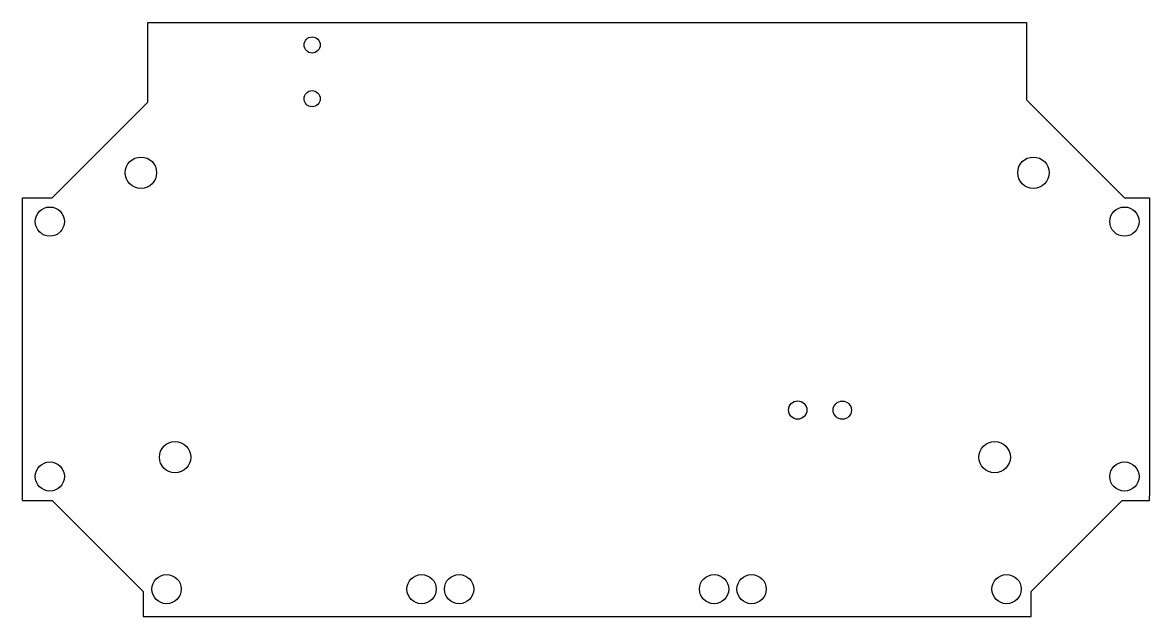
# Model space of a CAD drawing. Header units: millimetres. Extents: x 1 to 126, y 0 to 66.
import ezdxf

# ---------------------------------------------------------------- set-up
doc = ezdxf.new("R2010")
doc.units = ezdxf.units.MM

msp = doc.modelspace()

# ---------------------------------------------------------------- linework, layer by layer
for points in [[(0.76, 12.95), (0.76, 46.74), (4.06, 46.74), (14.73, 57.4), (14.73, 66.29), (112.78, 66.29), (112.78, 57.66), (123.7, 46.74), (126.49, 46.74), (126.49, 13.46)], [(0.76, 12.95), (4.06, 12.95)], [(4.06, 12.95), (14.22, 2.79), (14.22, 0), (113.28, 0), (113.28, 2.79), (123.44, 12.95), (126.49, 12.95), (126.49, 13.46)]]:
    msp.add_lwpolyline(points)
for centre, radius in [((33.07, 63.79), 0.9), ((33.07, 57.79), 0.9), ((13.97, 49.53), 1.75), ((113.54, 49.53), 1.75), ((3.81, 44.07), 1.63), ((123.7, 44.07), 1.63), ((87.25, 23.04), 1.02), ((92.22, 23.03), 1.02), ((17.78, 17.78), 1.75), ((109.22, 17.78), 1.75), ((3.81, 15.62), 1.63), ((123.7, 15.62), 1.63), ((16.83, 3.05), 1.63), ((45.28, 3.05), 1.63), ((49.47, 3.05), 1.63), ((77.92, 3.05), 1.63), ((82.1, 3.05), 1.63), ((110.55, 3.05), 1.63)]:
    msp.add_circle(centre, radius)

doc.saveas('drawing.dxf')
